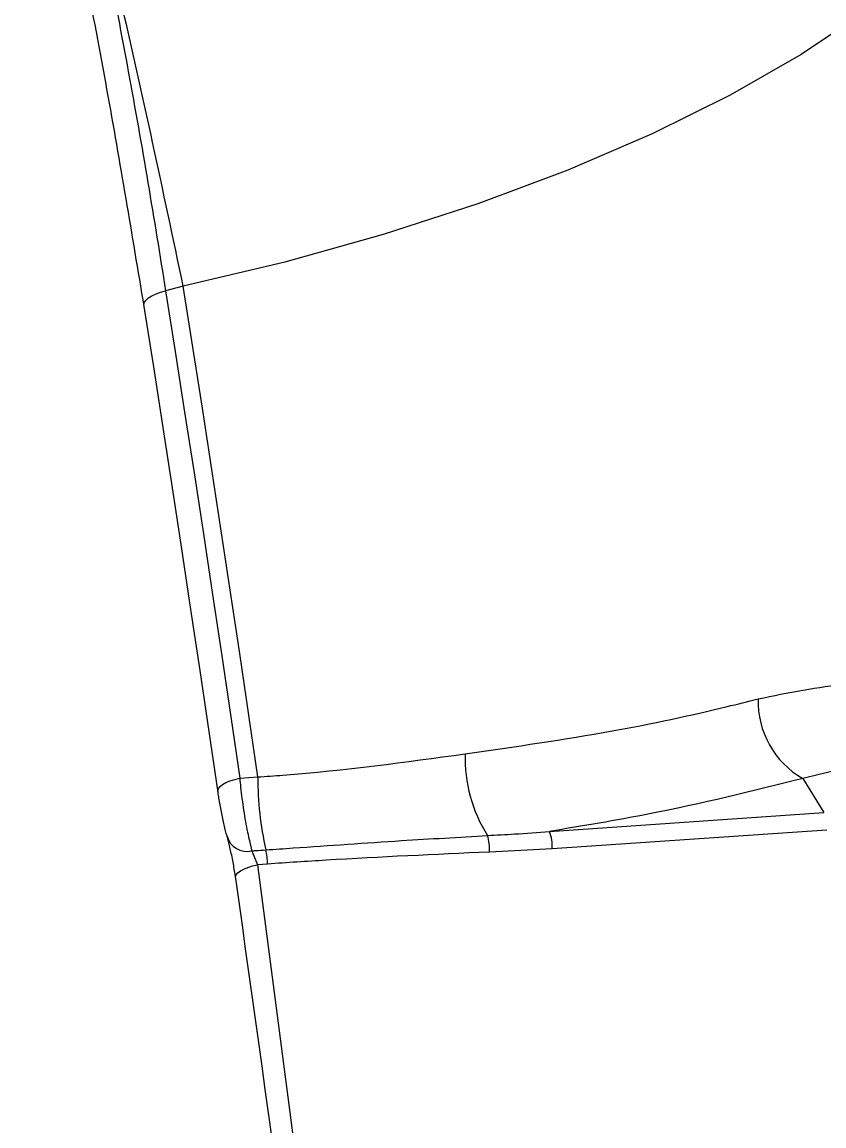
# Model space of a CAD drawing. Header units: millimetres. Extents: x -6523 to 7556, y -5559 to 6101.
# Drawn here: x -2162.43 to -2133.5, y 742.59 to 782.39 of the extents above; entities that cross this region are included whole.
import ezdxf

# ---------------------------------------------------------------- set-up
doc = ezdxf.new("R2010")
doc.units = ezdxf.units.MM
doc.layers.add('DIKOM_ОБЪЕКТ', color=7, linetype='Continuous')
doc.layers.add('DIKOM_РАЗМЕР_ЗОНА', color=7, linetype='Continuous')
doc.styles.add('style1', font='arial.ttf', dxfattribs={"width": 0.8})
doc.dimstyles.new('1-50', dxfattribs={"dimtxt": 300, "dimasz": 200, "dimexe": 100, "dimexo": 0, "dimgap": 100, "dimtad": 1, "dimtxsty": 'style1', "dimcen": 200, "dimclrd": 7, "dimclre": 7, "dimclrt": 7, "dimadec": 1, "dimazin": 2, "dimtfac": 1, "dimtmove": 0, "dimatfit": 2, "dimfxl": 0, "dimlwd": 25, "dimlwe": 18, "dimarcsym": 0})

# ---------------------------------------------------------------- blocks, each defined once
blk = doc.blocks.new('*D13')
at = {"layer": 'Defpoints', "color": 0, "transparency": 16777216}
for p in [(-2358.182, 6101.03), (4341.706, -4605.145), (7455.882, -4605.145)]:
    blk.add_point(p, dxfattribs=at)
at = {"layer": 'DIKOM_РАЗМЕР_ЗОНА', "color": 7, "lineweight": 18, "transparency": 16777216}
for p, q in [((-2358.182, 6101.03), (7555.882, 6101.03)), ((4341.706, -4605.145), (7555.882, -4605.145))]:
    blk.add_line(p, q, dxfattribs=at)
at = {"layer": 'DIKOM_РАЗМЕР_ЗОНА', "color": 7, "lineweight": 25, "transparency": 16777216}
blk.add_line((7455.882, 5701.03), (7455.882, -4205.145), dxfattribs=at)
at = {"layer": 'DIKOM_РАЗМЕР_ЗОНА', "color": 7, "transparency": 16777216}
for points in [[(7389.215, 5701.03), (7522.548, 5701.03), (7455.882, 6101.03)], [(7389.215, -4205.145), (7522.548, -4205.145), (7455.882, -4605.145)]]:
    blk.add_solid(points, dxfattribs=at)
at = {"layer": 'DIKOM_РАЗМЕР_ЗОНА', "color": 7, "transparency": 16777216, "insert": (7222.71, 375.606), "char_height": 300, "attachment_point": 5, "rotation": 90, "style": 'style1'}
blk.add_mtext('10700', dxfattribs=at)

msp = doc.modelspace()

# ---------------------------------------------------------------- linework, layer by layer
at = {"layer": 'DIKOM_ОБЪЕКТ', "color": 7, "linetype": 'Continuous', "lineweight": 15}
for p, q in [((-2156.616, 772.867), (-2157.25, 772.698)), ((-2154.578, 755.128), (-2153.925, 755.174)), ((-2134.266, 755.115), (-2133.501, 753.887)), ((-2143.401, 753.207), (-2133.501, 753.887)), ((-2133.401, 753.257), (-2143.301, 752.577)), ((-2143.301, 752.577), (-2145.57, 752.463)), ((-2153.576, 752.032), (-2153.935, 752.007)), ((-2153.935, 752.007), (-2149.176, 715.524))]:
    msp.add_line(p, q, dxfattribs=at)
at = {"layer": 'DIKOM_ОБЪЕКТ', "color": 7, "linetype": 'Continuous', "lineweight": 15, "flags": 128}
for points in [[(-2125.148, 793.659), (-2125.096, 792.271), (-2125.385, 790.71), (-2126.032, 789.119), (-2127.031, 787.513), (-2128.373, 785.906), (-2130.046, 784.314), (-2132.035, 782.75), (-2134.321, 781.229), (-2136.884, 779.764), (-2139.701, 778.37), (-2142.745, 777.059), (-2145.988, 775.842), (-2149.402, 774.732), (-2152.956, 773.737), (-2156.616, 772.867)], [(-2158.025, 772.138), (-2158.038, 772.213), (-2158.015, 772.292), (-2157.957, 772.372), (-2157.865, 772.451), (-2157.744, 772.526), (-2157.597, 772.593), (-2157.431, 772.652), (-2157.25, 772.698)], [(-2157.25, 772.698), (-2156.906, 770.516), (-2156.564, 768.329), (-2156.225, 766.139), (-2155.89, 763.945), (-2155.557, 761.746), (-2155.228, 759.544), (-2154.901, 757.338), (-2154.578, 755.128)], [(-2153.925, 755.174), (-2154.251, 757.4), (-2154.579, 759.621), (-2154.911, 761.839), (-2155.246, 764.052), (-2155.584, 766.262), (-2155.925, 768.468), (-2156.269, 770.67), (-2156.616, 772.867)], [(-2155.359, 754.607), (-2155.682, 756.812), (-2156.008, 759.013), (-2156.336, 761.211), (-2156.668, 763.404), (-2157.003, 765.594), (-2157.341, 767.779), (-2157.681, 769.961), (-2158.025, 772.138)], [(-2155.359, 754.607), (-2155.371, 754.676), (-2155.347, 754.75), (-2155.288, 754.824), (-2155.196, 754.898), (-2155.074, 754.967), (-2154.926, 755.03), (-2154.759, 755.084), (-2154.578, 755.128)], [(-2154.72, 751.515), (-2154.732, 751.579), (-2154.708, 751.647), (-2154.648, 751.717), (-2154.555, 751.786), (-2154.432, 751.852), (-2154.284, 751.912), (-2154.117, 751.965), (-2153.935, 752.007)]]:
    msp.add_lwpolyline(points, dxfattribs=at)
at = {"layer": 'DIKOM_ОБЪЕКТ', "color": 7, "linetype": 'Continuous', "lineweight": 15}
for centre, radius, start, end in [((-2132.654, 757.909), 3.225, 178.5815, 240.0249), ((-2141.271, 755.839), 5.175, 178.1341, 212.467), ((-2142.409, 755.124), 11.517, 179.7515, 192.9494), ((-2144.933, 752.641), 1.633, 357.7686, 20.2714), ((-2154.321, 753.225), 0.739, 194.4935, 284.283), ((-2147.364, 752.563), 1.797, 356.8071, 16.0752), ((-2155.906, 752.033), 2.33, 359.9684, 12.657)]:
    msp.add_arc(centre, radius, start, end, dxfattribs=at)
for points, knots in [([(-2158.025, 772.138), (-2158.455, 774.724), (-2159.105, 778.641), (-2160.139, 784.12), (-2160.702, 786.928), (-2160.983, 788.332)], [0, 0, 0, 0, 0.492761, 0.746381, 1, 1, 1, 1]), ([(-2156.616, 772.867), (-2156.977, 774.585), (-2157.687, 777.963), (-2158.87, 783.248), (-2159.711, 786.801), (-2160.134, 788.588)], [0, 0, 0, 0, 0.339546, 0.667763, 1, 1, 1, 1]), ([(-2160.134, 788.588), (-2159.607, 785.911), (-2158.808, 781.857), (-2157.877, 776.58), (-2157.459, 773.992), (-2157.25, 772.698)], [0, 0, 0, 0, 0.49281, 0.746406, 1, 1, 1, 1]), ([(-2135.879, 757.989), (-2134.788, 758.21), (-2132.561, 758.662), (-2130.576, 758.537), (-2128.805, 758.246), (-2127.247, 757.795), (-2125.455, 756.77), (-2124.018, 755.419), (-2123.034, 753.998), (-2122.316, 752.482), (-2121.709, 750.715), (-2121.187, 748.192), (-2120.972, 745.248), (-2121.014, 742.641), (-2121.235, 739.947), (-2121.763, 736.849), (-2122.749, 733.438), (-2124.153, 730.187), (-2125.877, 727.438), (-2127.799, 725.174), (-2129.202, 724.076), (-2129.91, 723.522)], [0, 0, 0, 0, 0.0713182, 0.1455335, 0.1511414, 0.2166827, 0.2835491, 0.3372081, 0.391821, 0.4251653, 0.4591146, 0.5134565, 0.5679405, 0.604074, 0.6411268, 0.7022445, 0.7649107, 0.8302378, 0.8968699, 0.9479876, 1, 1, 1, 1]), ([(-2146.443, 756.007), (-2144.648, 756.264), (-2141.332, 756.74), (-2137.917, 757.472), (-2136.249, 757.895), (-2135.879, 757.989)], [0, 0, 0, 0, 0.4786904, 0.8843727, 1, 1, 1, 1]), ([(-2153.925, 755.174), (-2153.624, 755.195), (-2151.07, 755.368), (-2148.612, 755.707), (-2146.443, 756.007)], [0, 0, 0, 0, 0.117861, 1, 1, 1, 1]), ([(-2122.887, 752.542), (-2123.161, 752.947), (-2123.755, 753.824), (-2124.963, 754.77), (-2126.534, 755.515), (-2128.598, 755.905), (-2131.115, 755.903), (-2133.204, 755.38), (-2134.266, 755.115)], [0, 0, 0, 0, 0.119698, 0.259292, 0.430587, 0.604842, 0.799153, 1, 1, 1, 1]), ([(-2154.578, 755.128), (-2154.568, 755.019), (-2154.533, 754.648), (-2154.443, 753.97), (-2154.3, 753.151), (-2154.192, 752.723), (-2154.139, 752.509)], [0, 0, 0, 0, 0.120941, 0.414447, 0.706943, 1, 1, 1, 1]), ([(-2134.266, 755.115), (-2136.081, 754.662), (-2138.963, 753.943), (-2142.202, 753.406), (-2143.401, 753.207)], [0, 0, 0, 0, 0.629892, 1, 1, 1, 1]), ([(-2155.036, 753.04), (-2155.071, 753.168), (-2155.14, 753.425), (-2155.243, 753.915), (-2155.316, 754.32), (-2155.349, 754.542), (-2155.359, 754.607)], [0, 0, 0, 0, 0.292726, 0.585114, 0.878852, 1, 1, 1, 1]), ([(-2145.637, 753.061), (-2145.312, 753.078), (-2144.567, 753.118), (-2143.822, 753.175), (-2143.401, 753.207)], [0, 0, 0, 0, 0.435285, 1, 1, 1, 1]), ([(-2154.72, 751.515), (-2154.727, 751.566), (-2154.759, 751.775), (-2154.828, 752.164), (-2154.933, 752.654), (-2155.002, 752.911), (-2155.036, 753.04)], [0, 0, 0, 0, 0.096402, 0.398554, 0.699072, 1, 1, 1, 1]), ([(-2153.633, 752.543), (-2153.306, 752.566), (-2151.671, 752.678), (-2149.002, 752.865), (-2146.67, 753), (-2145.637, 753.061)], [0, 0, 0, 0, 0.122281, 0.611425, 1, 1, 1, 1]), ([(-2154.139, 752.509), (-2154.096, 752.512), (-2153.928, 752.523), (-2153.759, 752.535), (-2153.633, 752.543)], [0, 0, 0, 0, 0.249955, 1, 1, 1, 1]), ([(-2154.139, 752.509), (-2154.123, 752.466), (-2154.09, 752.379), (-2154.025, 752.218), (-2153.971, 752.091), (-2153.942, 752.024), (-2153.935, 752.007)], [0, 0, 0, 0, 0.293072, 0.592397, 0.900647, 1, 1, 1, 1]), ([(-2145.57, 752.463), (-2147.532, 752.375), (-2150.201, 752.256), (-2152.869, 752.079), (-2153.576, 752.032)], [0, 0, 0, 0, 0.735306, 1, 1, 1, 1]), ([(-2149.964, 715.061), (-2150.036, 715.685), (-2150.393, 718.806), (-2151.837, 730.983), (-2153.453, 742.492), (-2154.72, 751.515)], [0, 0, 0, 0, 0.051224, 0.256127, 1, 1, 1, 1])]:
    msp.add_open_spline(points, degree=3, knots=knots, dxfattribs=at)

# ---------------------------------------------------------------- dimensions: what is measured, and where the dimension line sits
at = {"layer": 'DIKOM_РАЗМЕР_ЗОНА'}
dim = msp.add_linear_dim(base=(7455.882, -4605.145), p1=(-2358.182, 6101.03), p2=(4341.706, -4605.145), angle=90, text='10700', dimstyle='1-50', override={"dimasz": 400, "dimgap": 80}, dxfattribs=at)
dim.commit()
dim.dimension.update_dxf_attribs({"geometry": '*D13', "text_midpoint": (7455.882, 375.606), "dimtype": 160})

doc.saveas('drawing.dxf')
